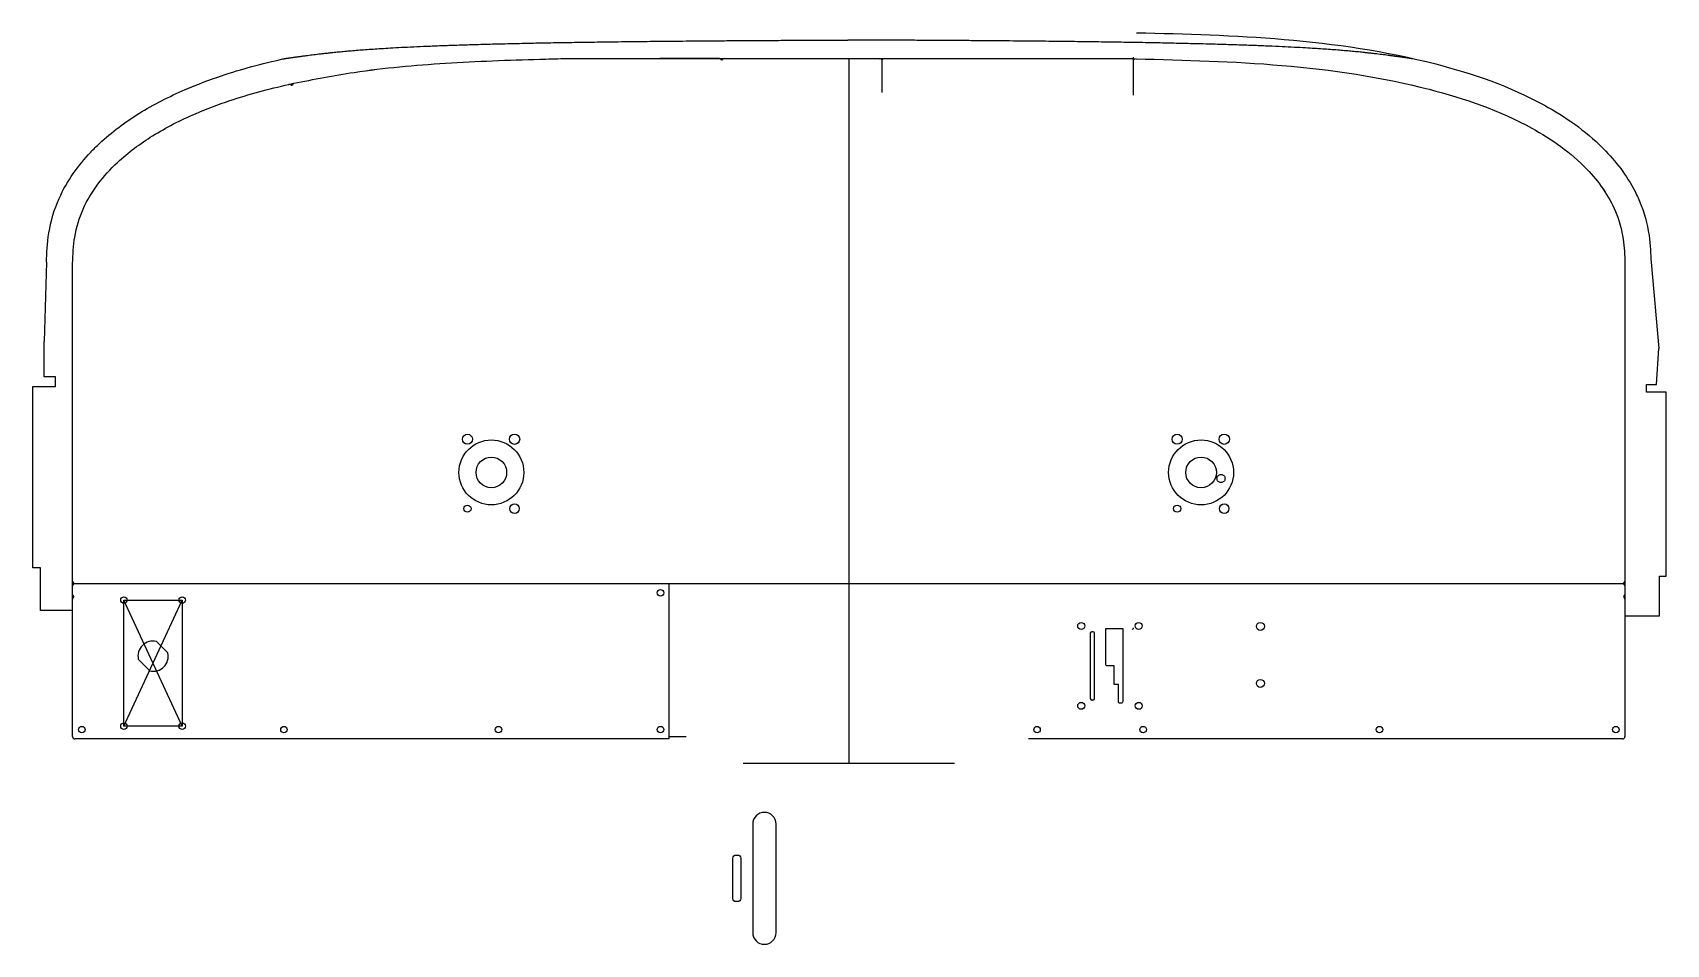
# Model space of a CAD drawing. Header units: inches. Extents: x -20.7 to 20.7, y -13.2 to 9.9.
import ezdxf

# ---------------------------------------------------------------- set-up
doc = ezdxf.new("R2010")
doc.units = ezdxf.units.IN
doc.layers.get('0').update_dxf_attribs({"linetype": 'CONTINUOUS'})

msp = doc.modelspace()

# ---------------------------------------------------------------- linework, layer by layer
for p, q in [((-7.226, 9.241), (-3.276, 9.241)), ((-7.226, 9.241), (-3.277, 9.241)), ((-7.226, 9.241), (-3.276, 9.241)), ((-3.277, 9.241), (-4.791, 9.241)), ((-3.277, 9.241), (0.902, 9.241)), ((-3.158, 9.241), (0.787, 9.238)), ((-3.158, 9.241), (0.787, 9.238)), ((0, 9.238), (0, -8.638)), ((0.845, 8.38), (0.845, 9.238)), ((0.902, 9.241), (0.903, 9.241)), ((0.903, 9.241), (7.166, 9.241)), ((0.903, 9.241), (7.166, 9.241)), ((0.903, 9.241), (7.286, 9.234)), ((7.223, 8.312), (7.223, 9.274)), ((-14.198, 8.587), (-14.078, 8.614)), ((-20.349, 4.075), (-20.408, 2.069)), ((-19.685, -4.013), (-19.685, 4.048)), ((-19.685, -4.014), (-19.685, 4.047)), ((-19.685, -4.348), (-19.685, 4.047)), ((19.685, 4.048), (19.685, -4.014)), ((19.685, 4.048), (19.685, -4.349)), ((19.685, 4.048), (19.685, -4.014)), ((20.348, 4.074), (20.548, 1.889)), ((-20.408, 1.171), (-20.408, 2.069)), ((20.485, 0.974), (20.548, 1.889)), ((-20.698, -3.672), (-20.698, 0.922)), ((-20.698, 0.922), (-20.118, 0.922)), ((-20.118, 1.171), (-20.408, 1.171)), ((-20.118, 0.922), (-20.118, 1.171)), ((20.235, 0.974), (20.485, 0.974)), ((20.235, 0.784), (20.235, 0.974)), ((20.735, 0.784), (20.235, 0.784)), ((20.735, -3.887), (20.735, 0.784)), ((-20.501, -3.672), (-20.698, -3.672)), ((-20.501, -4.761), (-20.501, -3.672)), ((-19.685, -7.956), (-19.685, -4.133)), ((-19.685, -7.955), (-19.685, -4.133)), ((-19.654, -4.073), (19.653, -4.073)), ((-4.558, -8.015), (-4.558, -4.073)), ((19.685, -4.132), (19.685, -7.956)), ((19.685, -4.132), (19.685, -7.955)), ((20.565, -3.887), (20.735, -3.887)), ((20.565, -4.893), (20.565, -3.887)), ((-19.685, -7.956), (-19.685, -4.468)), ((-18.383, -7.691), (-16.904, -4.491)), ((-16.904, -7.691), (-18.383, -4.491)), ((-18.383, -7.691), (-18.383, -4.491)), ((-18.383, -4.491), (-16.904, -4.491)), ((-16.904, -4.491), (-16.904, -7.691)), ((19.685, -4.467), (19.685, -7.955)), ((-19.685, -4.761), (-20.501, -4.761)), ((19.685, -4.893), (20.565, -4.893)), ((6.125, -5.335), (6.125, -6.988)), ((6.193, -5.295), (6.164, -5.295)), ((6.232, -6.988), (6.232, -5.335)), ((-17.269, -5.83), (-17.559, -5.541)), ((-18.018, -6), (-17.729, -6.289)), ((6.193, -7.028), (6.164, -7.028)), ((-16.904, -7.691), (-18.383, -7.691)), ((-4.558, -8.015), (-19.626, -8.015)), ((-4.558, -7.954), (-4.122, -7.954)), ((19.626, -8.015), (4.558, -8.015)), ((2.682, -8.638), (-2.682, -8.638)), ((-2.435, -10.172), (-2.435, -12.928)), ((-1.844, -12.928), (-1.844, -10.172))]:
    msp.add_line(p, q)
for points in [[(9.339, -1.41, -0.414214), (9.441, -1.307, -0.414214), (9.544, -1.41, -0.414214), (9.441, -1.512, -0.414214)], [(5.895, -5.06, -0.414214), (5.984, -5.149, -0.414214), (5.895, -5.237, -0.414214), (5.807, -5.149, -0.414214)], [(6.733, -6.635), (6.733, -6.162), (6.558, -6.162, -0.414214), (6.518, -6.122), (6.518, -5.217), (6.948, -5.217), (6.948, -7.067, -0.414214), (6.909, -7.106), (6.88, -7.106, -0.414214), (6.841, -7.067), (6.841, -6.635)], [(7.352, -5.237, -0.414214), (7.264, -5.149, -0.414214), (7.352, -5.06, -0.414214), (7.441, -5.149, -0.414214)], [(5.806, -7.174, -0.414214), (5.895, -7.086, -0.414214), (5.984, -7.174, -0.414214), (5.895, -7.263, -0.414214)], [(7.353, -7.263, -0.414214), (7.264, -7.174, -0.414214), (7.353, -7.086, -0.414214), (7.441, -7.174, -0.414214)], [(-19.536, -7.779, -0.414214), (-19.453, -7.696, -0.414214), (-19.37, -7.779, -0.414214), (-19.453, -7.861, -0.414214)], [(-14.325, -7.696, -0.414214), (-14.242, -7.779, -0.414214), (-14.325, -7.861, -0.414214), (-14.408, -7.779, -0.414214)], [(-8.8, -7.779, -0.414214), (-8.883, -7.861, -0.414214), (-8.966, -7.779, -0.414214), (-8.883, -7.696, -0.414214)], [(-4.693, -7.778, -0.414214), (-4.776, -7.861, -0.414214), (-4.858, -7.778, -0.414214), (-4.776, -7.695, -0.414214)], [(4.776, -7.696, -0.414214), (4.858, -7.779, -0.414214), (4.776, -7.861, -0.414214), (4.693, -7.779, -0.414214)], [(7.547, -7.778, -0.414214), (7.464, -7.861, -0.414214), (7.382, -7.778, -0.414214), (7.464, -7.696, -0.414214)], [(13.459, -7.696, -0.414214), (13.541, -7.779, -0.414214), (13.459, -7.861, -0.414214), (13.376, -7.779, -0.414214)], [(19.37, -7.779, -0.414214), (19.453, -7.696, -0.414214), (19.536, -7.779, -0.414214), (19.453, -7.861, -0.414214)], [(19.37, -7.779, -0.414214), (19.453, -7.696, -0.414214), (19.536, -7.779, -0.414214), (19.453, -7.861, -0.414214)], [(-1.844, -12.928), (-1.844, -10.172, 0.414214), (-2.14, -9.877, 0.414214), (-2.435, -10.172), (-2.435, -12.928, 0.414214), (-2.14, -13.223, 0.414214)], [(-2.74, -12.062, -0.414214), (-2.819, -12.141), (-2.858, -12.141, -0.414214), (-2.937, -12.062), (-2.937, -11.038, -0.414214), (-2.858, -10.96), (-2.819, -10.96, -0.414214), (-2.74, -11.038)]]:
    msp.add_lwpolyline(points, format="xyb", close=True)
for centre, radius in [((-9.671, -0.413), 0.127), ((-9.671, -0.413), 0.127), ((-9.671, -0.413), 0.127), ((-8.477, -0.413), 0.131), ((-8.477, -0.413), 0.131), ((-8.477, -0.413), 0.131), ((8.329, -0.413), 0.127), ((8.329, -0.413), 0.127), ((8.329, -0.413), 0.127), ((9.523, -0.413), 0.131), ((9.523, -0.413), 0.131), ((9.523, -0.413), 0.131), ((-9.065, -1.255), 0.823), ((-9.065, -1.255), 0.823), ((-9.065, -1.255), 0.823), ((8.935, -1.255), 0.823), ((8.935, -1.255), 0.823), ((8.935, -1.255), 0.823), ((-9.065, -1.255), 0.388), ((-9.065, -1.255), 0.388), ((-9.065, -1.255), 0.388), ((8.935, -1.255), 0.388), ((8.935, -1.255), 0.388), ((8.935, -1.255), 0.388), ((-8.477, -2.174), 0.12), ((-8.477, -2.174), 0.12), ((-8.477, -2.174), 0.12), ((9.523, -2.174), 0.12), ((9.523, -2.174), 0.12), ((9.523, -2.174), 0.12), ((-9.671, -2.174), 0.0913), ((-9.671, -2.174), 0.0913), ((-9.671, -2.174), 0.0913), ((8.329, -2.174), 0.0913), ((8.329, -2.174), 0.0913), ((8.329, -2.174), 0.0913), ((-18.383, -4.491), 0.0825), ((-16.904, -4.491), 0.0825), ((-4.776, -4.31), 0.0825), ((10.44, -5.16), 0.1), ((10.44, -6.606), 0.1), ((-18.383, -7.691), 0.0825), ((-16.904, -7.691), 0.0825)]:
    msp.add_circle(centre, radius)
for centre, radius, start, end in [((-3.276, 9.182), 0.0591, 28.0727, 90.0001), ((-3.276, 9.182), 0.0591, 28.0727, 90.0001), ((-3.217, 9.214), 0.00787, 208.0727, 270.0005), ((-3.217, 9.214), 0.00787, 208.0727, 270.0005), ((-3.217, 9.214), 0.00786, 269.9604, 331.9674), ((-3.217, 9.214), 0.00786, 269.9604, 331.9674), ((-3.158, 9.182), 0.0591, 90.0152, 151.928), ((-3.158, 9.182), 0.0591, 90.0152, 151.928), ((0.787, 9.179), 0.0591, 32.0646, 90.0058), ((0.787, 9.179), 0.0591, 32.0646, 90.0058), ((0.844, 9.214), 0.00787, 208.6058, 270), ((0.844, 9.214), 0.00787, 208.6058, 270), ((0.844, 9.214), 0.00787, 270, 331.9275), ((0.844, 9.214), 0.00787, 270, 331.9275), ((0.903, 9.182), 0.0591, 90, 151.9275), ((0.903, 9.182), 0.0591, 90, 151.9275), ((7.166, 9.182), 0.0591, 24.4005, 90), ((7.227, 9.21), 0.00787, 204.4005, 266.5586), ((7.227, 9.21), 0.00787, 266.5586, 328.7168), ((7.284, 9.175), 0.0591, 88.5919, 148.7168), ((-14.185, 8.53), 0.0591, 40.33, 103.2693), ((-14.185, 8.53), 0.0591, 40.33, 103.2693), ((-14.131, 8.576), 0.0118, 220.33, 278.7192), ((-14.131, 8.576), 0.0118, 220.33, 278.7192), ((-14.131, 8.576), 0.0118, 278.7192, 337.1083), ((-14.131, 8.576), 0.0118, 278.7192, 337.1083), ((-14.045, 8.539), 0.0815, 114.0687, 157.1083), ((-14.045, 8.539), 0.0815, 114.0687, 157.1083), ((-19.626, -4.014), 0.059, 179.4817, 236.4377), ((-19.626, -4.132), 0.059, 123.5623, 180.5183), ((-19.665, -4.073), 0.0118, 0, 56.4377), ((-19.665, -4.073), 0.0118, -56.4377, 0), ((19.665, -4.073), 0.0118, 123.557, 179.9997), ((19.665, -4.073), 0.0118, 123.557, 179.9997), ((19.665, -4.073), 0.0118, 179.9997, 236.4424), ((19.665, -4.073), 0.0118, 179.9997, 236.4424), ((19.626, -4.014), 0.0591, 303.557, 359.9997), ((19.626, -4.014), 0.0591, 303.557, 359.9997), ((19.626, -4.132), 0.0591, -0.0003, 56.4424), ((19.626, -4.132), 0.0591, -0.0003, 56.4424), ((-19.626, -4.349), 0.059, 179.4576, 236.4333), ((-19.626, -4.467), 0.059, 123.5579, 180.4942), ((-19.665, -4.408), 0.0118, -56.4581, 209.6546), ((-19.665, -4.408), 0.0118, -150.3406, 56.442), ((19.665, -4.408), 0.0118, 123.5385, 208.0846), ((19.665, -4.408), 0.0118, 208.0835, 236.4477), ((19.626, -4.349), 0.0591, 303.5586, 359.9761), ((19.626, -4.467), 0.0591, -0.0239, 56.444), ((6.164, -5.335), 0.0394, 90, 180), ((6.193, -5.335), 0.0394, 0, 90), ((7.185, -5.196), 0.0394, 270, 315.009), ((7.185, -5.196), 0.0394, -44.991, 0.0181), ((-17.644, -5.915), 0.384, 135, 192.7958), ((-17.644, -5.915), 0.384, 77.2042, 135), ((-17.644, -5.915), 0.384, 257.2042, 315), ((-17.644, -5.915), 0.384, -45, 12.7958), ((6.164, -6.988), 0.0394, 180, 270), ((6.193, -6.988), 0.0394, 270, 360), ((-19.626, -7.956), 0.0591, 179.9982, 224.9991), ((-19.626, -7.956), 0.0591, 224.9991, 270), ((19.626, -7.955), 0.0591, -89.9873, 0.0364), ((19.626, -7.955), 0.0591, 270, 359.9997), ((19.626, -7.956), 0.0591, 270, 359.9997)]:
    msp.add_arc(centre, radius, start, end)
for points in [[(-14.346, 9.235), (-14.186, 9.259), (-13.852, 9.307), (-13.305, 9.38), (-12.41, 9.476), (-10.494, 9.585), (-7.664, 9.655), (-4.375, 9.691), (-1.575, 9.706), (-0.023, 9.711)], [(14.301, 9.235), (14.141, 9.259), (13.807, 9.307), (13.26, 9.38), (12.365, 9.476), (10.449, 9.585), (7.619, 9.655), (4.33, 9.691), (1.53, 9.706), (-0.023, 9.711)]]:
    msp.add_open_spline(points, degree=5)
for points, knots in [([(7.294, 9.898), (7.297, 9.898), (7.299, 9.898), (7.302, 9.898), (8.537, 9.868), (9.785, 9.836), (11.042, 9.729), (12.326, 9.62), (13.617, 9.433), (14.888, 9.104), (15.822, 8.863), (16.761, 8.543), (17.642, 8.058), (18.165, 7.77), (18.676, 7.42), (19.124, 6.972), (19.149, 6.947), (19.173, 6.922), (19.197, 6.897), (19.503, 6.578), (19.779, 6.21), (19.982, 5.788), (20.008, 5.734), (20.033, 5.678), (20.057, 5.622), (20.173, 5.344), (20.253, 5.053), (20.296, 4.758), (20.333, 4.508), (20.34, 4.279), (20.348, 4.074)], [-0.197701, -0.197701, -0.197701, -0.197701, 0, 0, 0, 94.074213, 94.074213, 94.074213, 190.22246, 190.22246, 190.22246, 260.827981, 260.827981, 260.827981, 302.747468, 302.747468, 302.747468, 305.057225, 305.057225, 305.057225, 334.176074, 334.176074, 334.176074, 337.933465, 337.933465, 337.933465, 356.480901, 356.480901, 356.480901, 372.113445, 372.113445, 372.113445, 372.113445]), ([(-20.349, 4.075), (-20.339, 4.298), (-20.331, 4.548), (-20.286, 4.82), (-20.237, 5.123), (-20.149, 5.417), (-20.025, 5.696), (-19.825, 6.144), (-19.542, 6.533), (-19.224, 6.869), (-19.152, 6.946), (-19.077, 7.02), (-19.001, 7.091), (-18.689, 7.383), (-18.352, 7.63), (-18.005, 7.846), (-17.626, 8.081), (-17.232, 8.28), (-16.833, 8.453), (-16.527, 8.585), (-16.219, 8.7), (-15.909, 8.804), (-15.654, 8.89), (-15.397, 8.967), (-15.139, 9.038), (-14.871, 9.11), (-14.608, 9.173), (-14.351, 9.233), (-14.349, 9.234), (-14.348, 9.234), (-14.346, 9.235)], [0, 0, 0, 0, 16.983439, 16.983439, 16.983439, 35.853742, 35.853742, 35.853742, 66.180883, 66.180883, 66.180883, 73.12385, 73.12385, 73.12385, 101.549322, 101.549322, 101.549322, 132.580426, 132.580426, 132.580426, 156.279047, 156.279047, 156.279047, 175.723852, 175.723852, 175.723852, 195.783426, 195.783426, 195.783426, 195.909004, 195.909004, 195.909004, 195.909004]), ([(-14.078, 8.614), (-13.569, 8.714), (-12.297, 8.962), (-10.207, 9.144), (-8.43, 9.211), (-7.428, 9.236), (-7.226, 9.241)], [0, 0, 0, 0, 39.493342, 98.709186, 159.57806, 175.043903, 175.043903, 175.043903, 175.043903]), ([(-14.078, 8.614), (-13.569, 8.714), (-12.297, 8.962), (-10.207, 9.145), (-8.43, 9.211), (-7.428, 9.236), (-7.226, 9.241)], [0, 0, 0, 0, 39.493342, 98.709186, 159.57806, 175.043903, 175.043903, 175.043903, 175.043903]), ([(-14.078, 8.614), (-13.569, 8.714), (-12.297, 8.962), (-10.207, 9.144), (-8.43, 9.211), (-7.429, 9.236), (-7.226, 9.241)], [0, 0, 0, 0, 39.493342, 98.709186, 159.57806, 175.043903, 175.043903, 175.043903, 175.043903]), ([(7.286, 9.234), (8.521, 9.204), (11.017, 9.14), (14.417, 8.644), (17.062, 7.734), (18.673, 6.608), (19.423, 5.561), (19.659, 4.702), (19.677, 4.253), (19.685, 4.048)], [0, 0, 0, 0, 94.074213, 190.22246, 260.827981, 305.057225, 337.933465, 356.480901, 372.113445, 372.113445, 372.113445, 372.113445]), ([(7.286, 9.234), (8.521, 9.204), (11.017, 9.14), (14.417, 8.644), (17.062, 7.734), (18.673, 6.608), (19.423, 5.561), (19.659, 4.702), (19.677, 4.253), (19.685, 4.048)], [0, 0, 0, 0, 94.074213, 190.22246, 260.827981, 305.057225, 337.933465, 356.480901, 372.113445, 372.113445, 372.113445, 372.113445]), ([(7.286, 9.234), (8.521, 9.204), (11.017, 9.14), (14.417, 8.644), (17.062, 7.734), (18.673, 6.608), (19.423, 5.562), (19.659, 4.702), (19.677, 4.253), (19.685, 4.048)], [0, 0, 0, 0, 94.074213, 190.22246, 260.827981, 305.057225, 337.933465, 356.480901, 372.113445, 372.113445, 372.113445, 372.113445]), ([(-19.685, 4.047), (-19.676, 4.271), (-19.657, 4.742), (-19.377, 5.673), (-18.668, 6.572), (-17.643, 7.327), (-16.665, 7.823), (-15.753, 8.166), (-14.959, 8.406), (-14.455, 8.527), (-14.198, 8.587)], [0, 0, 0, 0, 16.983439, 35.853742, 73.12385, 101.549322, 132.580426, 156.279047, 175.723852, 195.783426, 195.783426, 195.783426, 195.783426]), ([(-19.685, 4.048), (-19.676, 4.271), (-19.656, 4.742), (-19.377, 5.674), (-18.668, 6.572), (-17.643, 7.327), (-16.665, 7.823), (-15.753, 8.166), (-14.959, 8.407), (-14.455, 8.527), (-14.198, 8.587)], [0, 0, 0, 0, 16.983439, 35.853742, 73.12385, 101.549322, 132.580426, 156.279047, 175.723852, 195.783426, 195.783426, 195.783426, 195.783426]), ([(-19.685, 4.047), (-19.676, 4.271), (-19.657, 4.742), (-19.377, 5.673), (-18.668, 6.572), (-17.643, 7.327), (-16.665, 7.823), (-15.753, 8.166), (-14.959, 8.407), (-14.455, 8.527), (-14.198, 8.587)], [0, 0, 0, 0, 16.983439, 35.853742, 73.12385, 101.549322, 132.580426, 156.279047, 175.723852, 195.783426, 195.783426, 195.783426, 195.783426])]:
    msp.add_open_spline(points, degree=3, knots=knots)

doc.saveas('drawing.dxf')
